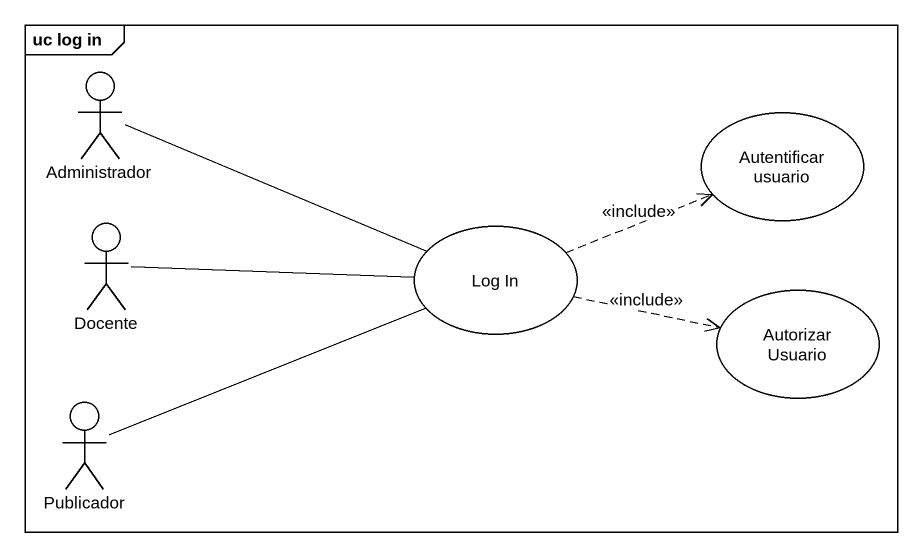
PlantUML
@startuml
mainframe uc log in
actor Administrador
usecase "Autentificar usuario" as Autentificar_usuario
actor Docente
usecase "Log In" as Log_In
usecase "Autorizar Usuario" as Autorizar_Usuario
actor Publicador
Administrador -right- Log_In
Docente -right- Log_In
Log_In .right.> Autentificar_usuario : <<include>>
Log_In .right.> Autorizar_Usuario : <<include>>
Publicador -right- Log_In
@enduml
